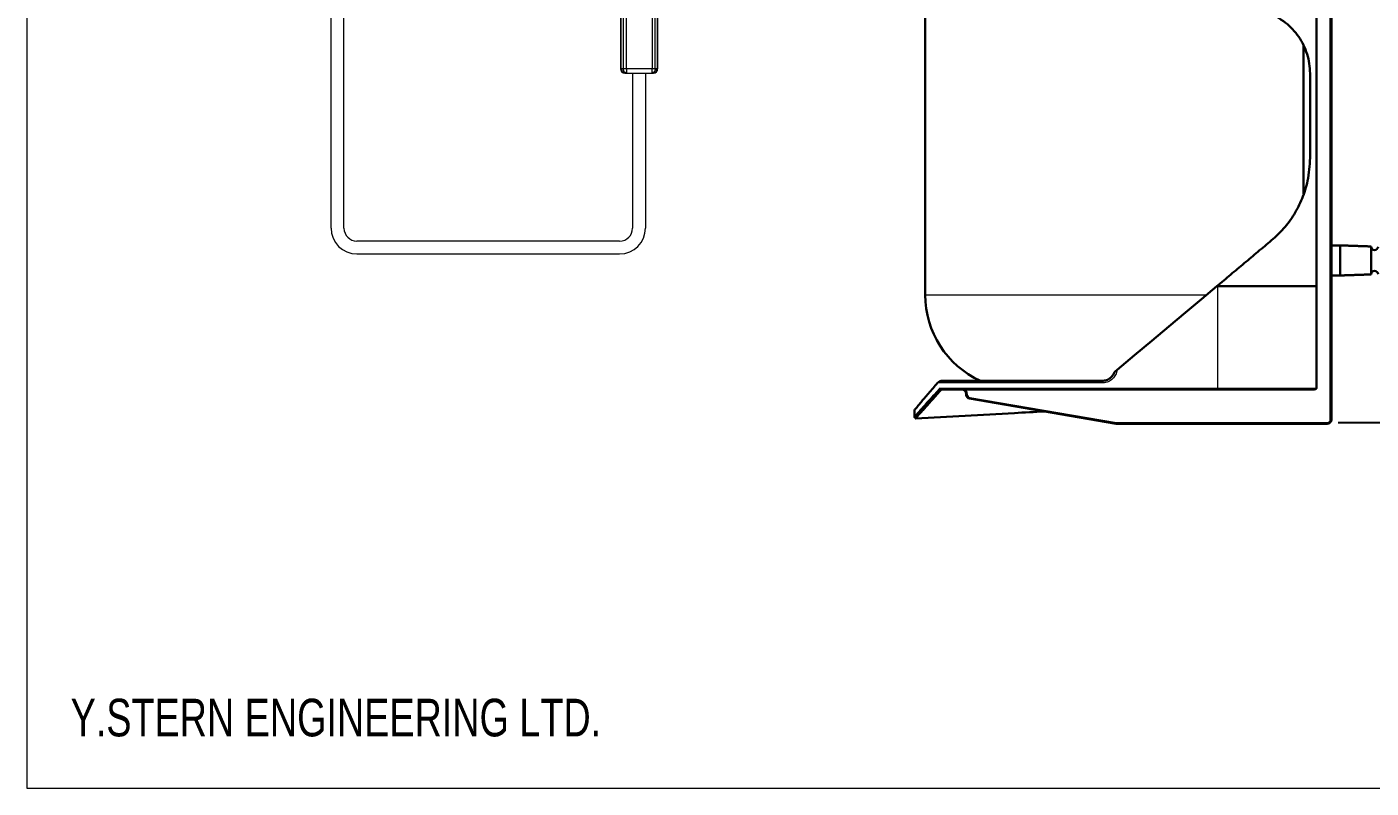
# Model space of a CAD drawing. Header units: millimetres. Extents: x 0.6 to 41.7, y 0.5 to 58.9.
# Drawn here: x 0.58 to 25.59, y 0.52 to 14.68 of the extents above; entities that cross this region are included whole.
import ezdxf

# ---------------------------------------------------------------- set-up
doc = ezdxf.new("R2010")
doc.units = ezdxf.units.MM
doc.layers.add('LEVEL0', color=179, linetype='Continuous')
doc.styles.add('SLDTEXTSTYLE0', font='TXT', dxfattribs={"width": 0.75})
doc.dimstyles.new('SLDDIMSTYLE0', dxfattribs={"dimtxt": 0.7, "dimasz": 0.6604, "dimexe": 0, "dimexo": 0.0625, "dimgap": 0.175, "dimtad": 1, "dimtoh": 1, "dimdec": 0, "dimlfac": 12.5, "dimzin": 12, "dimdsep": 46, "dimtxsty": 'Standard', "dimblk1": 'CLOSED', "dimblk2": 'CLOSED', "dimsah": 1, "dimcen": 0.09, "dimadec": 0, "dimazin": 0, "dimtfac": 1, "dimtdec": 0, "dimtofl": 0, "dimtmove": 0, "dimatfit": 3, "dimldrblk": 'CLOSED', "dimfxl": 0, "dimtolj": 1, "dimtzin": 12, "dimarcsym": 0})

# ---------------------------------------------------------------- blocks, each defined once
blk = doc.blocks.new('_CLOSED')
at = {"color": 0, "linetype": 'ByBlock', "lineweight": -2}
for p, q in [((-1, 0.166667), (0, 0)), ((-1, 0.166667), (-1, -0.166667)), ((0, 0), (-1, -0.166667)), ((0, 0), (-1, 0))]:
    blk.add_line(p, q, dxfattribs=at)
blk = doc.blocks.new('*D10')
at = {"layer": 'LEVEL0', "color": 7}
for p, q in [((21.253, 32.361), (29.204, 32.361)), ((29.004, 7.321), (29.004, 32.361)), ((24.973, 7.321), (29.204, 7.321))]:
    blk.add_line(p, q, dxfattribs=at)
at = {"layer": 'LEVEL0', "color": 7, "xscale": 0.6604, "yscale": 0.6604}
for p, rotation in [((29.004, 32.361, 0.008), 90.0000000000004), ((29.004, 7.321, 0.008), 270.0000000000004)]:
    blk.add_blockref('_CLOSED', p, dxfattribs=dict(at, rotation=rotation))
at = {"layer": 'LEVEL0', "color": 7, "insert": (28.102, 18.617), "char_height": 0.7, "attachment_point": 1, "rotation": 90, "style": 'SLDTEXTSTYLE0'}
blk.add_mtext('313', dxfattribs=at)
blk = doc.blocks.new('Block47')
at = {"color": 196, "linetype": 'Continuous', "lineweight": 0}
for p, q in [((0.593, 15.58), (0.847, 15.58)), ((0.847, 15.834), (0.847, 15.58)), ((0.847, 15.58), (1.914, 15.58)), ((0.847, 13.421), (0.847, 15.58)), ((1.914, 15.58), (1.914, 15.834)), ((1.914, 15.58), (2.168, 15.58)), ((1.914, 15.58), (1.914, 13.421)), ((0.517, 13.345), (0.442, 13.268)), ((0.53, 13.346), (0.469, 13.271)), ((0.697, 13.345), (0.53, 13.346)), ((0.847, 13.421), (0.593, 13.421)), ((0.697, 13.345), (0.638, 13.268)), ((0.847, 13.345), (0.847, 13.421)), ((1.914, 13.421), (0.847, 13.421)), ((1.914, 13.421), (1.914, 13.345)), ((2.168, 13.421), (1.914, 13.421)), ((2.232, 13.346), (2.065, 13.345)), ((2.124, 13.268), (2.065, 13.345)), ((2.232, 13.346), (2.292, 13.271)), ((2.244, 13.345), (2.32, 13.268)), ((0.428, 13.268), (0.442, 13.268)), ((0.442, 13.268), (0.469, 13.27)), ((0.469, 13.271), (0.638, 13.268)), ((0.638, 13.268), (1.448, 13.268)), ((1.448, 13.268), (2.124, 13.268)), ((2.124, 13.268), (2.292, 13.271)), ((2.292, 13.271), (2.32, 13.269)), ((2.32, 13.268), (2.333, 13.268)), ((1.448, 12.075), (0.428, 12.075)), ((2.333, 12.075), (1.448, 12.075)), ((0.155, 0.254), (0.155, 5.461)), ((0.279, 5.461), (0.279, 0.254)), ((0.477, 0.254), (0.477, 5.461)), ((2.063, 5.461), (2.063, 0.254)), ((2.261, 0.254), (2.261, 5.461)), ((2.378, 5.461), (2.378, 0.254)), ((0.155, 0.254), (0.124, 0.254)), ((0.279, 0.254), (0.155, 0.254)), ((0.477, 0.254), (0.279, 0.254)), ((0.477, 0.254), (0.477, 0)), ((2.063, 0.254), (0.477, 0.254)), ((2.063, 0), (2.063, 0.254)), ((2.261, 0.254), (2.063, 0.254)), ((2.378, 0.254), (2.261, 0.254)), ((2.41, 0.254), (2.378, 0.254))]:
    blk.add_line(p, q, dxfattribs=at)
at = {"color": 179, "linetype": 'Continuous', "lineweight": 15}
for p, q in [((0.593, 13.421), (0.593, 15.58)), ((1.914, 15.834), (0.847, 15.834)), ((2.168, 13.421), (2.168, 15.58)), ((2.168, 15.58), (2.168, 13.421)), ((0.517, 13.345), (0.505, 13.345)), ((0.53, 13.346), (0.517, 13.345)), ((1.443, 13.345), (0.697, 13.345)), ((2.065, 13.345), (1.443, 13.345)), ((2.168, 13.421), (2.232, 13.346)), ((2.168, 13.421), (2.232, 13.346)), ((2.244, 13.345), (2.232, 13.346)), ((2.232, 13.346), (2.244, 13.345)), ((2.257, 13.345), (2.244, 13.345)), ((0.428, 13.268), (0.428, 12.704)), ((0.428, 12.704), (2.333, 12.704)), ((2.333, 13.268), (2.333, 12.704)), ((2.333, 12.462), (0.428, 12.462)), ((0.428, 12.462), (0.428, 12.075)), ((0.555, 11.948), (1.439, 11.948)), ((0.708, 11.948), (0.708, 9.916)), ((1.439, 11.948), (2.206, 11.948)), ((2.054, 11.948), (2.054, 9.916)), ((2.333, 12.462), (2.333, 12.075)), ((2.054, 9.916), (0.708, 9.916)), ((2.54, 7.061), (0, 7.061)), ((0, 5.461), (0, 7.061)), ((2.54, 5.461), (2.54, 7.061)), ((0.155, 5.461), (0, 5.461)), ((0.124, 0.254), (0.124, 5.461)), ((0.124, 5.461), (0.124, 0.254)), ((2.261, 5.461), (0.279, 5.461)), ((2.54, 5.461), (2.378, 5.461)), ((2.41, 5.461), (2.41, 0.254)), ((0.378, 0), (0.477, 0)), ((0.477, 0), (2.063, 0)), ((2.063, 0), (2.156, 0))]:
    blk.add_line(p, q, dxfattribs=at)
for centre, radius, start, end in [((0.847, 15.58), 0.254, 90, 180), ((1.914, 15.58), 0.254, 0, 90), ((0.505, 13.268), 0.0762, 90, 180), ((0.517, 13.421), 0.0762, 279.41178, 0), ((2.257, 13.268), 0.0762, 0, 90), ((0.466, 12.583), 0.127, 107.4576, 252.5424), ((2.295, 12.583), 0.127, 287.4576, 72.5424), ((0.555, 12.075), 0.127, 180, 270), ((2.206, 12.075), 0.127, 270, 0), ((0.378, 0.254), 0.254, 180, 270), ((2.156, 0.254), 0.254, 270, 359.99998)]:
    blk.add_arc(centre, radius, start, end, dxfattribs=at)
for points in [[(2.105, 15.771), (1.914, 15.834)], [(1.914, 15.834), (2.105, 15.771)], [(2.168, 15.58), (2.105, 15.771)], [(2.105, 15.771), (2.168, 15.58)], [(0.124, 0.254), (0.187, 0.063)], [(0.187, 0.063), (0.124, 0.254)], [(0.187, 0.063), (0.378, 0)], [(0.378, 0), (0.187, 0.063)]]:
    blk.add_open_spline(points, degree=1, dxfattribs=at)
at = {"color": 196, "linetype": 'Continuous', "lineweight": 0}
for points in [[(0.155, 0.254), (0.209, 0.064)], [(0.209, 0.064), (0.378, 0)], [(0.326, 0.065), (0.279, 0.254)], [(0.477, 0), (0.326, 0.065)], [(2.214, 0.065), (2.063, 0)], [(2.156, 0), (2.324, 0.064)], [(2.261, 0.254), (2.214, 0.065)], [(2.324, 0.064), (2.378, 0.254)]]:
    blk.add_open_spline(points, degree=1, dxfattribs=at)

msp = doc.modelspace()

# ---------------------------------------------------------------- linework, layer by layer
at = {"color": 7, "linetype": 'Continuous', "lineweight": 0}
for p, q in [((24.829, 7.377), (24.829, 26.097)), ((22.73, 9.857), (22.73, 7.961)), ((17.293, 9.697), (19.225, 9.697)), ((19.225, 9.697), (22.529, 9.697)), ((20.584, 8.057), (17.522, 8.057)), ((17.578, 7.961), (22.73, 7.961)), ((18.077, 7.857), (18.053, 7.857)), ((18.077, 7.844), (18.053, 7.844)), ((18.077, 7.857), (18.077, 7.844)), ((18.123, 7.789), (20.85, 7.322)), ((22.73, 7.961), (24.573, 7.961)), ((20.86, 7.321), (24.773, 7.321)), ((20.86, 7.321), (20.86, 7.297)), ((24.773, 7.321), (24.773, 7.297)), ((24.829, 7.377), (24.853, 7.377))]:
    msp.add_line(p, q, dxfattribs=at)
at = {"color": 7, "linetype": 'Continuous', "lineweight": 30}
for p, q in [((24.853, 26.097), (24.853, 7.377)), ((24.573, 15.017), (24.573, 9.857)), ((25.013, 10.617), (25.013, 10.057)), ((25.589, 10.077), (25.589, 10.597)), ((24.573, 9.857), (22.73, 9.857)), ((24.573, 9.857), (24.573, 7.961)), ((17.609, 8.097), (20.586, 8.097)), ((22.717, 7.937), (17.602, 7.937)), ((18.053, 7.844), (18.053, 7.857)), ((20.846, 7.298), (18.119, 7.765)), ((24.526, 7.937), (22.717, 7.937)), ((24.853, 7.961), (24.853, 7.377)), ((24.773, 7.297), (20.86, 7.297))]:
    msp.add_line(p, q, dxfattribs=at)
at = {"color": 7, "linetype": 'Continuous', "lineweight": 30, "flags": 128}
for points in [[(20.865, 8.3), (21.189, 8.573), (21.511, 8.842), (21.827, 9.108), (22.135, 9.367), (22.434, 9.617), (22.72, 9.857)], [(24.573, 7.961), (24.572, 7.956), (24.569, 7.952), (24.565, 7.948), (24.559, 7.944), (24.552, 7.941), (24.544, 7.939), (24.535, 7.937), (24.526, 7.937)]]:
    msp.add_lwpolyline(points, dxfattribs=at)
at = {"color": 7, "linetype": 'Continuous', "lineweight": 0, "flags": 128}
for points in [[(18.123, 7.789), (18.123, 7.785), (18.122, 7.78), (18.121, 7.776), (18.12, 7.772), (18.12, 7.769), (18.12, 7.767), (18.119, 7.766), (18.119, 7.765)], [(22.717, 7.937), (22.72, 7.937), (22.722, 7.939), (22.724, 7.941), (22.726, 7.944), (22.727, 7.948), (22.729, 7.952), (22.729, 7.956), (22.73, 7.961)], [(20.85, 7.322), (20.849, 7.317), (20.849, 7.313), (20.848, 7.309), (20.847, 7.305), (20.847, 7.302), (20.846, 7.3), (20.846, 7.298), (20.846, 7.298)]]:
    msp.add_lwpolyline(points, dxfattribs=at)
at = {"color": 7, "linetype": 'Continuous', "lineweight": 30}
for centre, radius, start, end in [((25.653, 10.595), 0.064, 181.9992, 358.0008), ((25.653, 10.079), 0.064, 1.9992, 178.0008), ((19.053, 9.697), 1.76, 179.9999, 245.38), ((17.973, 7.857), 0.08, 0.0015, 89.9993), ((18.133, 7.844), 0.08, 180.0009, 260.2716), ((20.86, 7.377), 0.0803, 260.2925, 269.9887), ((24.773, 7.377), 0.08, 270.0003, 359.9988)]:
    msp.add_arc(centre, radius, start, end, dxfattribs=at)
at = {"color": 7, "linetype": 'Continuous', "lineweight": 0}
for centre, radius, start, end in [((20.749, 8.067), 0.165, 169.4969, 183.4666), ((17.973, 7.857), 0.104, 359.9982, 50.2862), ((18.133, 7.844), 0.056, 179.9995, 260.274), ((20.86, 7.377), 0.0562, 260.2832, 269.9804), ((24.773, 7.377), 0.056, 270.002, 359.9977)]:
    msp.add_arc(centre, radius, start, end, dxfattribs=at)
at = {"color": 7, "linetype": 'Continuous', "lineweight": 30}
for points in [[(17.293, 23.297), (17.293, 9.697)], [(24.333, 11.579), (24.333, 14.339)], [(24.453, 12.244), (24.453, 13.817)], [(22.72, 9.857), (23.738, 10.712)], [(25.013, 10.617), (24.853, 10.617)], [(25.589, 10.597), (25.013, 10.617)], [(24.853, 10.057), (25.013, 10.057)], [(25.013, 10.057), (25.589, 10.077)], [(22.73, 9.857), (22.72, 9.857)], [(17.609, 8.097), (18.342, 8.097)], [(17.093, 7.559), (17.093, 7.423)]]:
    msp.add_open_spline(points, degree=1, dxfattribs=at)
for points, knots in [([(24.453, 13.817), (24.45, 13.878), (24.444, 14), (24.402, 14.178), (24.335, 14.345), (24.245, 14.5), (24.132, 14.64), (23.995, 14.766), (23.837, 14.871), (23.656, 14.953), (23.459, 15.006), (23.321, 15.013), (23.253, 15.017)], [0, 0, 0, 0, 0.097384, 0.194118, 0.289335, 0.383017, 0.479578, 0.574304, 0.678268, 0.780546, 0.89066, 1, 1, 1, 1]), ([(23.738, 10.712), (23.815, 10.782), (23.972, 10.927), (24.163, 11.19), (24.314, 11.489), (24.428, 11.842), (24.444, 12.101), (24.453, 12.244)], [0, 0, 0, 0, 0.178936, 0.367203, 0.555291, 0.753851, 1, 1, 1, 1]), ([(25.589, 10.595), (25.589, 10.589), (25.589, 10.569), (25.589, 10.526), (25.589, 10.461), (25.589, 10.38), (25.589, 10.294), (25.589, 10.213), (25.589, 10.147), (25.589, 10.104), (25.589, 10.084), (25.589, 10.079)], [0, 0, 0, 0, 0.030153, 0.116979, 0.250003, 0.413176, 0.586824, 0.750001, 0.883026, 0.969847, 1, 1, 1, 1]), ([(20.586, 8.097), (20.613, 8.099), (20.667, 8.105), (20.739, 8.146), (20.788, 8.2), (20.806, 8.241), (20.813, 8.257)], [0, 0, 0, 0, 0.273265, 0.546793, 0.820201, 1, 1, 1, 1]), ([(20.813, 8.257), (20.813, 8.257), (20.815, 8.258), (20.819, 8.262), (20.829, 8.271), (20.845, 8.284), (20.858, 8.295), (20.865, 8.3)], [0, 0, 0, 0, 0.019264, 0.087274, 0.251111, 0.601787, 1, 1, 1, 1]), ([(17.522, 8.057), (17.467, 7.994), (17.368, 7.88), (17.221, 7.706), (17.173, 7.649), (17.082, 7.539), (17.097, 7.557), (17.098, 7.559)], [0, 0, 0, 0, 0.391169, 0.705945, 0.899731, 0.993836, 1, 1, 1, 1]), ([(17.522, 8.057), (17.533, 8.067), (17.548, 8.081), (17.568, 8.088), (17.574, 8.091)], [0, 0, 0, 0, 0.687973, 1, 1, 1, 1]), ([(17.609, 8.097), (17.609, 8.097), (17.597, 8.097), (17.585, 8.094), (17.574, 8.091)], [0, 0, 0, 0, 0.009097, 1, 1, 1, 1]), ([(17.093, 7.423), (17.093, 7.422), (17.082, 7.41), (17.172, 7.513), (17.217, 7.564), (17.393, 7.762), (17.511, 7.888), (17.578, 7.961)], [0, 0, 0, 0, 0.001235, 0.066855, 0.255863, 0.574461, 1, 1, 1, 1]), ([(17.596, 7.937), (17.596, 7.937), (17.581, 7.922), (17.509, 7.84), (17.395, 7.717), (17.24, 7.538), (17.196, 7.489), (17.107, 7.385), (17.118, 7.398), (17.119, 7.399)], [0, 0, 0, 0, 0.0000047, 0.0862093, 0.4514924, 0.7423713, 0.9281844, 0.9987676, 1, 1, 1, 1]), ([(17.596, 7.938), (17.594, 7.939), (17.589, 7.941), (17.584, 7.946), (17.58, 7.953), (17.578, 7.958), (17.578, 7.961), (17.578, 7.961)], [0, 0, 0, 0, 0.238909, 0.489155, 0.74992, 0.98723, 1, 1, 1, 1]), ([(17.602, 7.937), (17.601, 7.937), (17.599, 7.937), (17.597, 7.937), (17.596, 7.938)], [0, 0, 0, 0, 0.67935, 1, 1, 1, 1]), ([(17.119, 7.398), (17.73, 7.431), (18.527, 7.474), (19.324, 7.517), (19.509, 7.527)], [0, 0, 0, 0, 0.767861, 1, 1, 1, 1])]:
    msp.add_open_spline(points, degree=3, knots=knots, dxfattribs=at)
at = {"color": 7, "linetype": 'Continuous', "lineweight": 0}
for points, knots in [([(20.865, 8.3), (20.863, 8.292), (20.857, 8.252), (20.828, 8.185), (20.764, 8.114), (20.679, 8.066), (20.616, 8.06), (20.584, 8.057)], [0, 0, 0, 0, 0.064473, 0.297467, 0.530938, 0.765324, 1, 1, 1, 1]), ([(17.596, 7.938), (17.596, 7.937), (17.596, 7.937), (17.596, 7.937), (17.596, 7.937)], [0, 0, 0, 0, 0.997458, 1, 1, 1, 1])]:
    msp.add_open_spline(points, degree=3, knots=knots, dxfattribs=at)
at = {"layer": 'LEVEL0', "color": 7, "lineweight": 0}
for p, q in [((0.583, 58.907), (0.583, 0.518)), ((0.583, 0.518), (41.681, 0.518))]:
    msp.add_line(p, q, dxfattribs=at)
at = {"layer": 'LEVEL0', "color": 7, "lineweight": 15}
for p, q in [((6.242, 10.938), (6.242, 20.185)), ((6.482, 10.938), (6.482, 20.185)), ((11.85, 13.824), (11.85, 10.938)), ((12.09, 13.824), (12.09, 10.938)), ((11.61, 10.698), (6.722, 10.698)), ((6.722, 10.458), (11.61, 10.458))]:
    msp.add_line(p, q, dxfattribs=at)
for centre, radius, start, end in [((6.722, 10.938), 0.48, 180, 270), ((6.722, 10.938), 0.24, 180, 270), ((11.61, 10.938), 0.48, 270, 0), ((11.61, 10.938), 0.24, 270, 0)]:
    msp.add_arc(centre, radius, start, end, dxfattribs=at)

# ---------------------------------------------------------------- block references
at = {"color": 7, "linetype": 'Continuous', "xscale": 0.3, "yscale": 0.3, "zscale": 0.3}
msp.add_blockref('Block47', (11.594, 13.824), dxfattribs=at)

# ---------------------------------------------------------------- texts
at = {"layer": 'LEVEL0', "color": 7, "insert": (1.397, 2.181), "char_height": 0.7, "attachment_point": 1, "style": 'SLDTEXTSTYLE0'}
msp.add_mtext('Y.STERN ENGINEERING LTD.', dxfattribs=at)

# ---------------------------------------------------------------- dimensions: what is measured, and where the dimension line sits
at = {"layer": 'LEVEL0', "color": 7}
dim = msp.add_linear_dim(base=(29.004, 32.361), p1=(24.773, 7.321), p2=(21.053, 32.361), angle=90, dimstyle='SLDDIMSTYLE0', dxfattribs=at)
dim.commit()
dim.dimension.update_dxf_attribs({"geometry": '*D10', "text_midpoint": (29.004, 19.393), "dimtype": 160})

doc.saveas('drawing.dxf')
